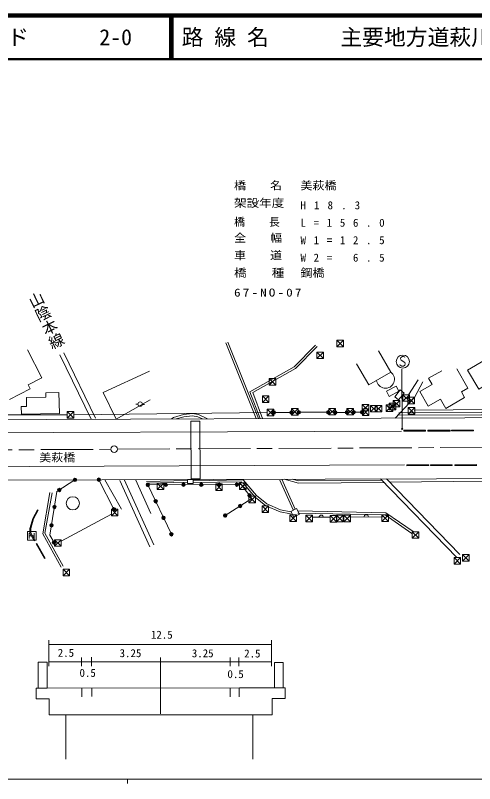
# Model space of a CAD drawing. Units: millimetres, scale not verified. Extents: x 40000 to 680000, y 20000 to 380000.
# Drawn here: x 142276 to 247518, y 204000 to 380000 of the extents above; entities that cross this region are included whole.
import ezdxf
from ezdxf.enums import TextEntityAlignment as Align

# ---------------------------------------------------------------- set-up
doc = ezdxf.new("R2010")
doc.units = ezdxf.units.MM
doc.header["$LTSCALE"] = 1000
doc.linetypes.add('CHAIN', pattern=[18.5, 12, -1.5, 3.5, -1.5])
for name, color, linetype, lineweight in [('M-BGD', 7, 'Continuous', 13), ('M-BGD-HTXT', 7, 'Continuous', 13), ('M-BMK', 2, 'CHAIN', 13), ('M-BMK-ROW', 30, 'Continuous', 13), ('M-BMK-SRVR', 3, 'Continuous', 13), ('M-STR-STRC', 7, 'Continuous', 13), ('M-TTL', 2, 'Continuous', 140), ('M-TTL-BAND', 7, 'Continuous', 13), ('M-TTL-LINE', 7, 'Continuous', 50), ('M-TTL-TXT', 7, 'Continuous', 13)]:
    doc.layers.add(name, color=color, linetype=linetype, lineweight=lineweight)
doc.styles.add('@ＭＳ ゴシック', font='')
doc.styles.add('ＭＳ ゴシック', font='')
doc.styles.get('@ＭＳ ゴシック').set_extended_font_data('@MS Gothic')
doc.styles.get('ＭＳ ゴシック').set_extended_font_data('MS Gothic')

msp = doc.modelspace()

# ---------------------------------------------------------------- linework, layer by layer
at = {"layer": 'M-BGD'}
for p, q in [((197478, 287613), (190502, 304968)), ((198016, 287615), (190966, 305154)), ((145034, 303414), (148340, 296953)), ((159631, 287468), (152479, 302246)), ((160635, 287688), (153379, 302681)), ((223286, 295348), (220454, 300193)), ((234567, 296479), (232373, 293067)), ((145698, 294462), (140919, 292017)), ((170373, 290939), (169873, 290939)), ((171371, 290890), (171869, 290841)), ((240892, 289942), (239705, 292043)), ((155674, 288516), (199993, 289031)), ((201506, 289013), (205553, 289028)), ((207222, 289082), (213939, 289077)), ((215589, 289014), (218221, 289046)), ((219817, 289082), (221701, 289083)), ((233655, 289589), (260943, 289773)), ((138575, 288452), (154174, 288505)), ((178551, 287893), (178061, 287539)), ((231297, 284942), (236245, 284961)), ((231297, 284942), (231298, 284742)), ((231298, 284742), (236246, 284761)), ((236246, 284761), (236245, 284961)), ((236775, 284963), (241875, 284983)), ((236776, 284763), (236775, 284963)), ((236776, 284763), (241876, 284783)), ((241875, 284983), (241876, 284783)), ((242229, 284984), (247278, 285003)), ((242230, 284784), (242229, 284984)), ((242230, 284784), (247279, 284803)), ((247278, 285003), (247279, 284803)), ((231958, 277038), (237008, 277054)), ((231958, 277038), (231959, 276838)), ((231959, 276838), (237008, 276854)), ((237008, 276854), (237008, 277054)), ((237417, 277055), (242399, 277070)), ((237417, 277055), (237418, 276855)), ((237418, 276855), (242399, 276870)), ((242399, 276870), (242399, 277070)), ((242944, 277071), (248003, 277086)), ((242944, 277071), (242945, 276871)), ((242945, 276871), (248004, 276886)), ((161419, 273628), (164879, 266839)), ((166601, 266847), (162754, 273632)), ((166235, 273437), (173127, 258280)), ((167239, 273646), (174037, 258694)), ((169817, 273653), (173314, 265868)), ((181729, 273431), (172363, 273235)), ((181738, 273032), (172372, 272835)), ((183011, 273400), (194507, 273562)), ((183017, 273000), (194169, 273157)), ((205969, 266698), (202914, 273550)), ((206426, 266902), (203371, 273753)), ((225947, 273821), (243408, 255817)), ((227336, 273825), (244126, 256514)), ((172641, 272459), (178034, 261115)), ((147351, 266740), (147526, 266644)), ((152780, 259535), (164279, 265722)), ((210455, 265010), (214298, 265010)), ((218929, 265059), (226417, 265158)), ((146599, 259654), (146772, 259754)), ((147183, 259041), (147010, 258941)), ((148947, 255580), (147010, 258941)), ((149120, 255679), (147183, 259041)), ((149120, 255679), (148947, 255580))]:
    msp.add_line(p, q, dxfattribs=at)
for points in [[(198389, 287616), (196034, 293794), (206154, 299484), (211059, 304459)], [(198923, 287618), (196655, 293569), (206460, 299083), (211415, 304108)], [(225486, 303135), (228319, 298290), (223286, 295348)], [(249963, 301064), (245911, 298695), (248449, 294354), (249815, 295153), (249373, 295911)], [(173034, 298456), (162404, 293631), (165341, 287490), (173174, 291953)], [(237800, 295417), (236974, 296879), (239997, 298586)], [(243464, 299023), (245950, 294621), (244471, 293786)], [(145698, 294462), (145236, 295365), (148340, 296953)], [(229274, 287734), (233717, 292490), (235627, 296016)], [(239705, 292043), (236874, 290444), (234969, 293818), (237800, 295417)], [(149235, 293516), (149256, 292517), (144813, 292421), (144857, 290403), (143634, 290377)], [(149235, 293516), (152264, 293582), (152366, 288827)], [(244471, 293786), (245215, 292467), (240892, 289942)], [(76323, 289161), (85850, 288318), (96608, 287670), (106783, 287411), (111040, 287282), (264450, 287869), (282050, 289230), (340122, 289880)], [(152366, 288827), (143672, 288639), (143634, 290377)], [(178551, 287893), (180812, 288540), (182855, 288773), (184240, 288529), (186324, 287570)], [(230126, 288914), (249023, 289023), (249684, 289391), (278966, 289576)], [(230129, 288414), (249154, 288524), (249815, 288892), (278970, 289076)], [(230786, 284740), (111000, 284282), (106707, 284412), (96480, 284673), (85627, 285326), (76011, 286176), (65357, 287460)], [(179145, 287543), (180910, 288048), (182840, 288268), (184090, 288048), (185138, 287566)], [(64332, 279883), (75020, 278730), (85254, 277700), (96203, 277121), (105817, 276605), (110920, 276478), (231421, 277058)], [(340135, 271474), (334821, 273289), (281998, 272963), (264367, 273935), (110887, 273478), (105699, 273607), (96042, 274125), (85025, 274708), (74720, 275745), (65708, 276717), (64348, 270754), (63125, 270956)], [(155925, 273612), (151805, 270908), (150177, 260938), (151144, 259208)], [(205338, 265809), (202922, 266237), (199661, 267656), (197190, 269655), (194472, 272834)], [(205425, 266302), (203067, 266719), (199923, 268088), (197540, 270015), (194507, 273562)], [(203878, 273755), (207124, 272854), (226726, 273017)], [(205729, 273760), (207190, 273355), (226245, 273513)], [(340397, 270777), (334736, 272788), (281986, 272463), (264356, 273435), (228103, 273033)], [(172641, 272459), (194036, 272500), (196476, 269309), (190346, 265431)], [(152792, 253574), (148535, 261257), (150193, 270689)], [(153230, 253816), (149058, 261344), (150686, 270603)], [(146599, 259654), (145595, 261397), (145595, 262468), (146268, 264770), (147351, 266740)], [(146772, 259754), (145795, 261450), (145795, 262439), (146454, 264693), (147526, 266644)], [(233159, 261338), (226994, 265563), (206976, 265998)], [(233442, 261750), (227154, 266060), (206987, 266498)]]:
    msp.add_lwpolyline(points, dxfattribs=at)
for points in [[(230181, 293894), (227907, 292702), (227287, 293885), (229560, 295078)], [(229212, 292627), (230479, 294193), (231374, 293468), (230107, 291903)], [(184536, 287033), (184627, 273824), (182582, 273810), (182491, 287019)], [(183014, 272794), (181733, 272794), (181733, 273638), (183014, 273638)], [(206704, 267045), (205391, 266367), (206088, 265018), (207401, 265696)]]:
    msp.add_lwpolyline(points, close=True, dxfattribs=at)
for centre, radius in [((170873, 290939), 500), ((201506, 289013), 400), ((201506, 289013), 352), ((201506, 289013), 304), ((201506, 289013), 256), ((201506, 289013), 208), ((201506, 289013), 160), ((201506, 289013), 112), ((201506, 289013), 64), ((201506, 289013), 16), ((205553, 289028), 400), ((205553, 289028), 352), ((205553, 289028), 304), ((205553, 289028), 256), ((205553, 289028), 208), ((205553, 289028), 160), ((205553, 289028), 112), ((205553, 289028), 64), ((205553, 289028), 16), ((207222, 289082), 400), ((207222, 289082), 352), ((207222, 289082), 304), ((207222, 289082), 256), ((207222, 289082), 208), ((207222, 289082), 160), ((207222, 289082), 112), ((207222, 289082), 64), ((207222, 289082), 16), ((213939, 289077), 400), ((213939, 289077), 352), ((213939, 289077), 304), ((213939, 289077), 256), ((213939, 289077), 208), ((213939, 289077), 160), ((213939, 289077), 112), ((213939, 289077), 64), ((213939, 289077), 16), ((215589, 289014), 400), ((215589, 289014), 352), ((215589, 289014), 304), ((215589, 289014), 256), ((215589, 289014), 208), ((215589, 289014), 160), ((215589, 289014), 112), ((215589, 289014), 64), ((215589, 289014), 16), ((218221, 289046), 400), ((218221, 289046), 352), ((218221, 289046), 304), ((218221, 289046), 256), ((218221, 289046), 208), ((218221, 289046), 160), ((218221, 289046), 112), ((218221, 289046), 64), ((218221, 289046), 16), ((219817, 289082), 400), ((219817, 289082), 352), ((219817, 289082), 304), ((219817, 289082), 256), ((219817, 289082), 208), ((219817, 289082), 160), ((219817, 289082), 112), ((219817, 289082), 64), ((219817, 289082), 16), ((221701, 289083), 400), ((221701, 289083), 352), ((221701, 289083), 304), ((221701, 289083), 256), ((221701, 289083), 208), ((221701, 289083), 160), ((221701, 289083), 112), ((221701, 289083), 64), ((221701, 289083), 16), ((155925, 273612), 400), ((155925, 273612), 352), ((155925, 273612), 304), ((155925, 273612), 256), ((155925, 273612), 208), ((155925, 273612), 160), ((155925, 273612), 112), ((155925, 273612), 64), ((155925, 273612), 16), ((161419, 273628), 400), ((161419, 273628), 352), ((161419, 273628), 304), ((161419, 273628), 256), ((161419, 273628), 208), ((161419, 273628), 160), ((161419, 273628), 112), ((161419, 273628), 64), ((161419, 273628), 16), ((172641, 272459), 400), ((172641, 272459), 400), ((172641, 272459), 352), ((172641, 272459), 352), ((176724, 272467), 400), ((176724, 272467), 352), ((180807, 272474), 400), ((180807, 272474), 352), ((184891, 272482), 400), ((184891, 272482), 352), ((188974, 272490), 400), ((188974, 272490), 352), ((193057, 272498), 400), ((193057, 272498), 352), ((193057, 272498), 304), ((152370, 271279), 400), ((152370, 271279), 352), ((152370, 271279), 304), ((152370, 271279), 256), ((152370, 271279), 208), ((152370, 271279), 160), ((152370, 271279), 112), ((152370, 271279), 64), ((152370, 271279), 16), ((172641, 272459), 304), ((172641, 272459), 304), ((172641, 272459), 256), ((172641, 272459), 256), ((172641, 272459), 208), ((172641, 272459), 208), ((172641, 272459), 160), ((172641, 272459), 160), ((172641, 272459), 112), ((172641, 272459), 112), ((172641, 272459), 64), ((172641, 272459), 64), ((172641, 272459), 16), ((172641, 272459), 16), ((176724, 272467), 304), ((176724, 272467), 256), ((176724, 272467), 208), ((176724, 272467), 160), ((176724, 272467), 112), ((176724, 272467), 64), ((176724, 272467), 16), ((180807, 272474), 304), ((180807, 272474), 256), ((180807, 272474), 208), ((180807, 272474), 160), ((180807, 272474), 112), ((180807, 272474), 64), ((180807, 272474), 16), ((184891, 272482), 304), ((184891, 272482), 256), ((184891, 272482), 208), ((184891, 272482), 160), ((184891, 272482), 112), ((184891, 272482), 64), ((184891, 272482), 16), ((188974, 272490), 304), ((188974, 272490), 256), ((188974, 272490), 208), ((188974, 272490), 160), ((188974, 272490), 112), ((188974, 272490), 64), ((188974, 272490), 16), ((193057, 272498), 256), ((193057, 272498), 208), ((193057, 272498), 160), ((193057, 272498), 112), ((193057, 272498), 64), ((193057, 272498), 16), ((155451, 268227), 1507), ((195922, 270034), 400), ((195922, 270034), 352), ((195922, 270034), 304), ((195922, 270034), 256), ((195922, 270034), 208), ((195922, 270034), 160), ((195922, 270034), 112), ((195922, 270034), 64), ((195922, 270034), 16), ((151229, 267377), 400), ((151229, 267377), 352), ((151229, 267377), 304), ((151229, 267377), 256), ((151229, 267377), 208), ((151229, 267377), 160), ((174439, 268678), 400), ((174439, 268678), 352), ((174439, 268678), 304), ((174439, 268678), 256), ((174439, 268678), 208), ((174439, 268678), 160), ((174439, 268678), 112), ((174439, 268678), 64), ((174439, 268678), 16), ((193796, 267614), 400), ((193796, 267614), 352), ((193796, 267614), 304), ((193796, 267614), 256), ((193796, 267614), 208), ((193796, 267614), 160), ((193796, 267614), 112), ((193796, 267614), 64), ((193796, 267614), 16), ((151229, 267377), 112), ((151229, 267377), 64), ((151229, 267377), 16), ((164879, 266839), 400), ((164879, 266839), 352), ((164879, 266839), 304), ((164879, 266839), 256), ((164879, 266839), 208), ((164879, 266839), 160), ((164879, 266839), 112), ((164879, 266839), 64), ((164879, 266839), 16), ((190346, 265431), 400), ((190346, 265431), 352), ((176237, 264897), 400), ((176237, 264897), 352), ((176237, 264897), 304), ((176237, 264897), 256), ((176237, 264897), 208), ((176237, 264897), 160), ((176237, 264897), 112), ((176237, 264897), 64), ((176237, 264897), 16), ((190346, 265431), 304), ((190346, 265431), 256), ((190346, 265431), 208), ((190346, 265431), 160), ((190346, 265431), 112), ((190346, 265431), 64), ((190346, 265431), 16), ((150543, 263180), 400), ((150543, 263180), 352), ((150543, 263180), 304), ((150543, 263180), 256), ((150543, 263180), 208), ((150543, 263180), 160), ((150543, 263180), 112), ((150543, 263180), 64), ((150543, 263180), 16), ((178034, 261115), 400), ((178034, 261115), 352), ((178034, 261115), 304), ((178034, 261115), 256), ((178034, 261115), 208), ((178034, 261115), 160), ((178034, 261115), 112), ((178034, 261115), 64), ((178034, 261115), 16), ((151144, 259208), 400), ((151144, 259208), 352), ((151144, 259208), 304), ((151144, 259208), 256), ((151144, 259208), 208), ((151144, 259208), 160), ((151144, 259208), 112), ((151144, 259208), 64), ((151144, 259208), 16)]:
    msp.add_circle(centre, radius, dxfattribs=at)
for centre, radius, start, end in [((227085, 296639), 2061, 187.38805, 53.23722), ((212376, 265010), 500, 0.00142, 180.00142), ((222673, 265109), 500, 0.75527, 180.75527)]:
    msp.add_arc(centre, radius, start, end, dxfattribs=at)
at = {"layer": 'M-BMK'}
for p, q in [((111076, 280319), (164147, 280595)), ((165647, 280603), (264218, 281117))]:
    msp.add_line(p, q, dxfattribs=at)
at = {"layer": 'M-BMK-ROW'}
for p, q in [((215972, 305599), (217472, 304099)), ((215972, 304099), (217472, 305599)), ((211349, 302855), (212850, 301355)), ((211350, 301355), (212849, 302855)), ((200444, 296788), (201944, 295288)), ((200444, 295288), (201944, 296788)), ((198885, 292840), (200385, 291340)), ((198885, 291340), (200385, 292840)), ((231066, 293105), (232566, 291605)), ((231066, 291605), (232566, 293105)), ((232222, 292528), (233722, 291028)), ((232222, 291028), (233722, 292528)), ((221739, 290880), (223239, 289380)), ((221739, 289380), (223239, 290880)), ((223690, 290651), (225190, 289151)), ((223690, 289151), (225190, 290651)), ((224723, 290651), (226223, 289151)), ((224723, 289151), (226223, 290651)), ((227247, 290766), (228748, 289266)), ((227248, 289266), (228747, 290766)), ((227936, 291167), (229436, 289667)), ((227936, 289667), (229436, 291167)), ((228854, 291798), (230354, 290298)), ((228854, 290298), (230354, 291798)), ((154174, 289257), (155674, 287757)), ((154174, 287757), (155674, 289257)), ((199993, 289789), (201493, 288289)), ((199993, 288289), (201493, 289789)), ((205559, 289904), (207059, 288404)), ((205559, 288404), (207059, 289904)), ((214108, 289962), (215608, 288462)), ((214108, 288462), (215608, 289962)), ((218239, 289962), (219739, 288462)), ((218239, 288462), (219739, 289962)), ((221797, 289847), (223297, 288347)), ((221797, 288347), (223297, 289847)), ((232294, 290144), (233794, 288644)), ((232294, 288644), (233794, 290144)), ((174764, 272848), (176264, 271348)), ((174764, 271348), (176264, 272848)), ((193633, 271405), (195133, 272906)), ((193633, 272905), (195133, 271406)), ((188182, 272676), (189682, 271176)), ((188182, 271176), (189682, 272676)), ((195814, 269865), (197314, 268365)), ((195814, 268365), (197314, 269865)), ((198797, 267627), (200297, 266127)), ((198797, 266127), (200297, 267627)), ((164279, 266875), (165779, 265375)), ((164279, 265375), (165779, 266875)), ((205166, 265560), (206666, 264060)), ((205166, 264060), (206666, 265560)), ((208838, 265503), (210338, 264003)), ((208838, 264003), (210338, 265503)), ((214404, 265388), (215904, 263888)), ((214404, 263888), (215904, 265388)), ((215896, 265503), (217396, 264003)), ((215896, 264003), (217396, 265503)), ((217551, 265503), (219051, 264003)), ((217551, 264003), (219051, 265503)), ((226273, 265561), (227773, 264061)), ((226273, 264061), (227773, 265561)), ((233215, 261716), (234716, 260216)), ((233216, 260216), (234715, 261716)), ((151280, 259882), (152780, 258382)), ((151280, 258382), (152780, 259882)), ((242798, 255807), (244298, 254307)), ((242798, 254307), (244298, 255807)), ((244749, 256495), (246249, 254995)), ((244749, 254995), (246249, 256495)), ((153214, 253121), (154714, 251621)), ((153214, 251621), (154714, 253121))]:
    msp.add_line(p, q, dxfattribs=at)
for points in [[(215972, 304099), (215972, 305599), (217472, 305599), (217472, 304099)], [(211350, 301355), (211349, 302855), (212849, 302855), (212850, 301355)], [(200444, 295288), (200444, 296788), (201944, 296788), (201944, 295288)], [(198885, 291340), (198885, 292840), (200385, 292840), (200385, 291340)], [(231066, 291605), (231066, 293105), (232566, 293105), (232566, 291605)], [(232222, 291028), (232222, 292528), (233722, 292528), (233722, 291028)], [(221739, 289380), (221739, 290880), (223239, 290880), (223239, 289380)], [(223690, 289151), (223690, 290651), (225190, 290651), (225190, 289151)], [(224723, 289151), (224723, 290651), (226223, 290651), (226223, 289151)], [(227248, 289266), (227247, 290766), (228747, 290766), (228748, 289266)], [(227936, 289667), (227936, 291167), (229436, 291167), (229436, 289667)], [(228854, 290298), (228854, 291798), (230354, 291798), (230354, 290298)], [(154174, 287757), (154174, 289257), (155674, 289257), (155674, 287757)], [(199993, 288289), (199993, 289789), (201493, 289789), (201493, 288289)], [(205559, 288404), (205559, 289904), (207059, 289904), (207059, 288404)], [(214108, 288462), (214108, 289962), (215608, 289962), (215608, 288462)], [(218239, 288462), (218239, 289962), (219739, 289962), (219739, 288462)], [(221797, 288347), (221797, 289847), (223297, 289847), (223297, 288347)], [(232294, 288644), (232294, 290144), (233794, 290144), (233794, 288644)], [(174764, 271348), (174764, 272848), (176264, 272848), (176264, 271348)], [(193633, 271405), (193633, 272905), (195133, 272906), (195133, 271406)], [(188182, 271176), (188182, 272676), (189682, 272676), (189682, 271176)], [(195814, 268365), (195814, 269865), (197314, 269865), (197314, 268365)], [(198797, 266127), (198797, 267627), (200297, 267627), (200297, 266127)], [(164279, 265375), (164279, 266875), (165779, 266875), (165779, 265375)], [(205166, 264060), (205166, 265560), (206666, 265560), (206666, 264060)], [(208838, 264003), (208838, 265503), (210338, 265503), (210338, 264003)], [(214404, 263888), (214404, 265388), (215904, 265388), (215904, 263888)], [(215896, 264003), (215896, 265503), (217396, 265503), (217396, 264003)], [(217551, 264003), (217551, 265503), (219051, 265503), (219051, 264003)], [(226273, 264061), (226273, 265561), (227773, 265561), (227773, 264061)], [(233216, 260216), (233215, 261716), (234715, 261716), (234716, 260216)], [(151280, 258382), (151280, 259882), (152780, 259882), (152780, 258382)], [(242798, 254307), (242798, 255807), (244298, 255807), (244298, 254307)], [(244749, 254995), (244749, 256495), (246249, 256495), (246249, 254995)], [(153214, 251621), (153214, 253121), (154714, 253121), (154714, 251621)]]:
    msp.add_lwpolyline(points, close=True, dxfattribs=at)
at = {"layer": 'M-BMK-SRVR'}
msp.add_circle((164897, 280599), 750, dxfattribs=at)
at = {"layer": 'M-STR-STRC'}
for p, q in [((230838, 298958), (230916, 285314)), ((145423, 261345), (145423, 260145)), ((145423, 260745), (146623, 260745)), ((146623, 261345), (146623, 260145))]:
    msp.add_line(p, q, dxfattribs=at)
msp.add_lwpolyline([(231552, 301645), (231432, 301765), (231192, 301825), (230952, 301825), (230592, 301645), (230532, 301285), (230653, 300985), (231493, 300505), (231613, 300205), (231553, 299845), (231253, 299665), (230833, 299665), (230473, 299845), (230353, 300025)], dxfattribs=at)
msp.add_lwpolyline([(145023, 259745), (145023, 261745), (147023, 261745), (147023, 259745)], close=True, dxfattribs=at)
for centre, radius in [((231073, 300685), 1500), ((230916, 285314), 150), ((230916, 285314), 90), ((230916, 285314), 30)]:
    msp.add_circle(centre, radius, dxfattribs=at)
at = {"layer": 'M-TTL'}
msp.add_line((680000, 380000), (40000, 380000), dxfattribs=at)
at = {"layer": 'M-TTL-BAND'}
for p, q in [((40000, 205000), (579000, 205000)), ((168000, 205000), (168000, 204000))]:
    msp.add_line(p, q, dxfattribs=at)
at = {"layer": 'M-TTL-LINE'}
for p, q in [((177750, 380000), (177750, 370000)), ((178250, 380000), (178250, 370000)), ((40000, 370000), (680000, 370000))]:
    msp.add_line(p, q, dxfattribs=at)
at = {"layer": 'M-TTL-TXT'}
for p, q in [((149963, 230888), (149962, 236888)), ((200962, 235897), (149962, 235888)), ((200963, 230897), (200962, 236897)), ((157463, 232889), (157463, 230889)), ((159757, 232946), (159757, 230946)), ((175542, 219980), (175539, 232906)), ((191474, 232889), (191475, 230889)), ((193463, 232896), (193463, 230896)), ((147538, 231798), (149538, 231799)), ((147539, 231798), (147540, 225978)), ((149540, 225890), (149539, 231799)), ((200963, 231897), (149963, 231888)), ((201623, 225965), (201622, 231767)), ((203622, 231766), (201622, 231766)), ((203622, 231766), (203623, 225985)), ((147041, 223401), (147040, 225901)), ((147040, 225901), (149564, 225901)), ((193623, 225964), (149540, 225901)), ((157496, 225912), (157496, 223900)), ((159790, 225916), (159790, 223958)), ((191507, 225960), (191508, 223900)), ((193556, 225962), (193556, 223862)), ((203636, 225965), (193623, 225964)), ((204123, 225965), (203623, 225965)), ((204123, 223465), (204123, 225965)), ((150041, 223401), (147041, 223401)), ((150042, 219760), (150041, 223401)), ((201124, 219767), (201123, 223466)), ((201126, 223465), (204123, 223465)), ((201123, 219766), (150042, 219757)), ((153809, 209592), (153807, 219575)), ((196713, 209592), (196711, 219687))]:
    msp.add_line(p, q, dxfattribs=at)

# ---------------------------------------------------------------- texts
at = {"layer": 'M-BGD-HTXT', "style": '@ＭＳ ゴシック'}
msp.add_text('山陰本線', height=2566, rotation=295.801, dxfattribs=at).set_placement((144450, 315540), align=Align.BOTTOM_LEFT)
at = {"layer": 'M-STR-STRC', "color": 1, "style": 'ＭＳ ゴシック'}
for s, width, p in [('橋\u3000\u3000名', 1.1, (192392, 339549)), ('美萩橋', 1.1, (207614, 339550)), ('架設年度 ', 1.15, (192392, 335549)), ('全\u3000\u3000幅', 1.1, (192392, 327549)), ('車\u3000\u3000道', 1.1, (192393, 323549)), ('橋\u3000\u3000種 ', 1.15, (192393, 319549)), ('鋼橋', 1.1, (207614, 319550)), ('美萩橋', 1.1, (147752, 277238))]:
    msp.add_text(s, height=1833, rotation=0.001, dxfattribs=dict(at, width=width)).set_placement(p, align=Align.BOTTOM_LEFT)
at = {"layer": 'M-STR-STRC', "color": 1, "char_height": 1833, "attachment_point": 7, "rotation": 0.001, "style": 'ＭＳ ゴシック'}
for s, insert in [('\\T2.49;H18.3', (207614, 335550)), ('\\T1.6;橋\\~\\~長', (192392, 331549)), ('\\T2.41;L=156.0', (207614, 331550)), ('\\T2.41;W1=12.5', (207614, 327550)), ('\\T2.41;W2=\\~6.5', (207614, 323550)), ('\\T1.33;\\W1.2;67-NO-07', (192393, 315549))]:
    msp.add_mtext(s, dxfattribs=dict(at, insert=insert))
at = {"layer": 'M-TTL-TXT', "style": 'ＭＳ ゴシック'}
for s, p in [('図面コード', (120380, 375000)), ('2-0', (161521, 375000)), ('路 線 名', (180380, 375000)), ('主要地方道萩川上線', (216734, 375000))]:
    msp.add_text(s, height=3666, dxfattribs=at).set_placement(p, align=Align.MIDDLE_LEFT)
for s, p in [('12.5', (173340, 236649)), ('2.5', (151988, 232504)), ('3.25', (166162, 232427)), ('3.25', (182713, 232394)), ('2.5', (194706, 232352)), ('0.5', (156978, 227916)), ('0.5', (190874, 227629))]:
    msp.add_text(s, height=1833, rotation=0.01, dxfattribs=at).set_placement(p, align=Align.BOTTOM_LEFT)

doc.saveas('drawing.dxf')
